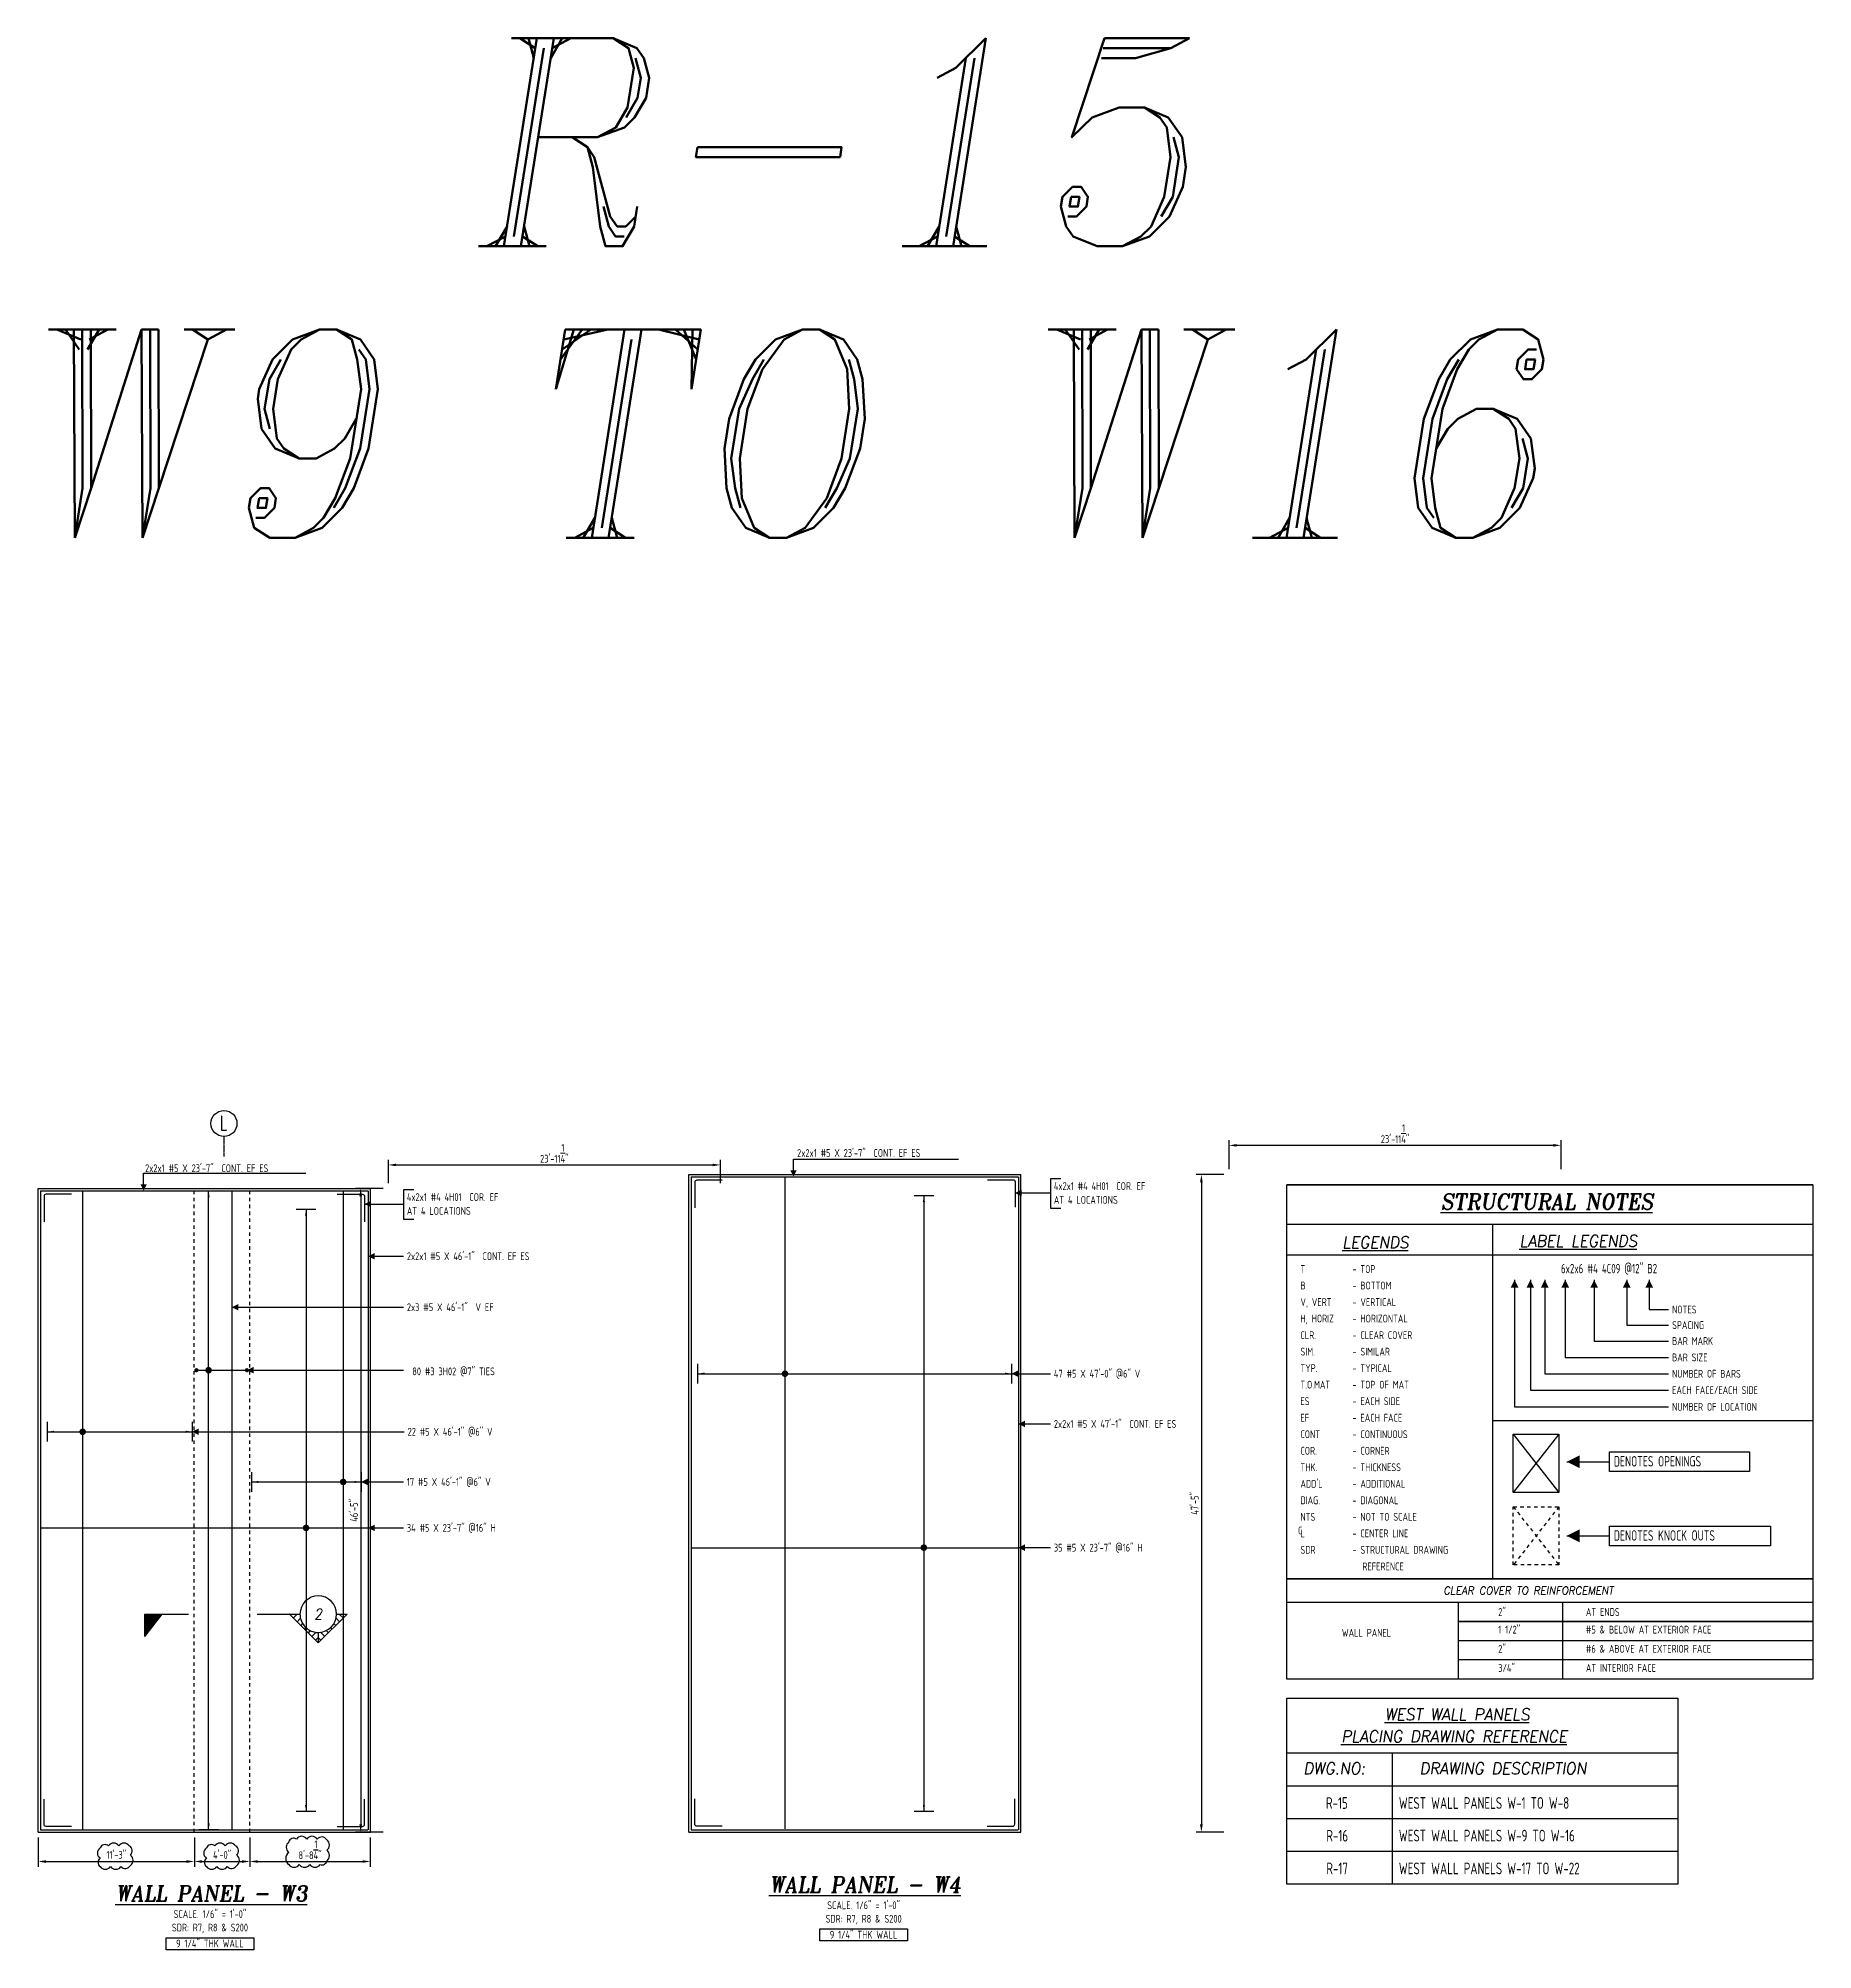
# Model space of a CAD drawing. Header units: inches. Extents: x -3675 to 26577, y -2273 to 5046.
# Drawn here: x 10592 to 12127, y 666 to 2320 of the extents above; entities that cross this region are included whole.
import ezdxf
from ezdxf.enums import TextEntityAlignment as Align

# ---------------------------------------------------------------- set-up
doc = ezdxf.new("R2010")
doc.units = ezdxf.units.IN
doc.header["$MEASUREMENT"] = 0
doc.linetypes.add('HIDDEN', pattern=[6, 3, -3])
doc.linetypes.add('PHANTOM', pattern=[2.5, 1.25, -0.25, 0.25, -0.25, 0.25, -0.25])
doc.layers.get('0').update_dxf_attribs({"linetype": 'CONTINUOUS'})
doc.layers.get('Defpoints').update_dxf_attribs({"linetype": 'CONTINUOUS'})
for name, color, linetype in [('0-25', 7, 'CONTINUOUS'), ('0-25TEXT', 7, 'CONTINUOUS'), ('0-35', 3, 'CONTINUOUS'), ('0-35TEXT', 3, 'CONTINUOUS'), ('0-50', 10, 'CONTINUOUS'), ('3', 3, 'CONTINUOUS'), ('BAR-LBL', 2, 'CONTINUOUS'), ('DETAIL', 83, 'CONTINUOUS'), ('GRID', 8, 'PHANTOM'), ('hidden', 7, 'HIDDEN'), ('RANGELAY', 7, 'CONTINUOUS'), ('REBARS', 4, 'CONTINUOUS')]:
    doc.layers.add(name, color=color, linetype=linetype)
doc.layers.add('COVER', color=6, linetype='CONTINUOUS', lineweight=0, plot=False)
doc.styles.add('AR', font='ARCHQUIK.shx', dxfattribs={"width": 0.8})
doc.styles.add('ROMANT', font='romant')
doc.dimstyles.new('CADS_DIM_48', dxfattribs={"dimscale": 48, "dimtxt": 0.09375, "dimasz": 0.09375, "dimexe": 0.0625, "dimexo": 0.0625, "dimgap": 0.09375, "dimtad": 0, "dimtih": 1, "dimtoh": 1, "dimzin": 1, "dimdsep": 46, "dimlunit": 4, "dimtxsty": 'AR', "dimblk": 'CLOSED', "dimcen": 0.1875, "dimadec": 0, "dimazin": 0, "dimtfac": 1, "dimtofl": 0, "dimtmove": 0, "dimatfit": 1, "dimldrblk": 'DOTBLANK', "dimfxl": 1, "dimtzin": 0, "dimarcsym": 0})

# ---------------------------------------------------------------- blocks, each defined once
blk = doc.blocks.new('leadrblk')
blk.add_lwpolyline([(0, 0, 0, 1, 0), (1, 0, 1, 1, 0)], format="xyseb")
blk = doc.blocks.new('*D66')
at = {"layer": 'COVER', "color": 0, "lineweight": -2, "transparency": 16777216}
for p, q in [((10895.3, 1329.2), (10895.3, 1349.5)), ((10902, 1345), (11175.8, 1345)), ((11182.5, 1329.2), (11182.5, 1349.5))]:
    blk.add_line(p, q, dxfattribs=at)
at = {"layer": 'COVER', "color": 0, "transparency": 16777216}
for points in [[(10902, 1346.1), (10902, 1343.9), (10895.3, 1345)], [(11175.8, 1346.1), (11175.8, 1343.9), (11182.5, 1345)]]:
    blk.add_solid(points, dxfattribs=at)
at = {"layer": 'Defpoints', "color": 0, "transparency": 16777216}
for p in [(11182.5, 1345), (10895.3, 1324.7), (11182.5, 1324.7)]:
    blk.add_point(p, dxfattribs=at)
at = {"layer": 'COVER', "color": 0, "transparency": 16777216, "insert": (11038.9, 1355.1), "char_height": 6.75, "attachment_point": 5, "style": 'AR'}
blk.add_mtext('23\'-11{\\H1.000000x;\\S1/4;}"', dxfattribs=at)
blk = doc.blocks.new('_DotBlank')
at = {"layer": '0-35', "color": 0, "lineweight": -2}
blk.add_line((-0.5, 0), (-1, 0), dxfattribs=at)
blk.add_circle((0, 0), 0.5, dxfattribs=at)
blk = doc.blocks.new('*D67')
at = {"layer": 'COVER', "color": 0, "lineweight": -2, "transparency": 16777216}
for p, q in [((10890.8, 1324.7), (10866.9, 1324.7)), ((10871.4, 1317.9), (10871.4, 774.4)), ((10890.8, 767.7), (10866.9, 767.7))]:
    blk.add_line(p, q, dxfattribs=at)
at = {"layer": 'COVER', "color": 0, "transparency": 16777216}
for points in [[(10870.2, 1317.9), (10872.5, 1317.9), (10871.4, 1324.7)], [(10870.2, 774.4), (10872.5, 774.4), (10871.4, 767.7)]]:
    blk.add_solid(points, dxfattribs=at)
at = {"layer": 'Defpoints', "color": 0, "transparency": 16777216}
for p in [(10895.3, 1324.7), (10871.4, 767.7), (10895.3, 767.7)]:
    blk.add_point(p, dxfattribs=at)
at = {"layer": 'COVER', "color": 0, "transparency": 16777216, "insert": (10865.6, 1046.2), "char_height": 6.75, "attachment_point": 5, "rotation": 90, "style": 'AR'}
blk.add_mtext('46\'-5"', dxfattribs=at)
blk = doc.blocks.new('SECTARO')
at = {"linetype": 'Continuous'}
blk.add_line((33.3, 17), (20.1, 0), dxfattribs=at)
for p, q in [((33.3, 17), (33.3, 0)), ((33.3, 0), (0, 0))]:
    blk.add_line(p, q)
for points in [[(33.3, 0), (33.3, 17), (33.3, 0), (20.1, 0)], [(33.3, 17), (20.1, 0), (33.3, 0), (33.3, 17)]]:
    blk.add_solid(points, dxfattribs=at)
blk = doc.blocks.new('*X3')
at = {"color": 0, "linetype": 'Continuous'}
for p, q in [((-1.108, 0.278), (-1.075, 0.312)), ((-1.081, 0.217), (-1.031, 0.267)), ((-1.013, 0.197), (-0.986, 0.223)), ((-0.96, 0.161), (-0.942, 0.179)), ((-0.92, 0.112), (-0.898, 0.135)), ((-0.895, 0.05), (-0.854, 0.091)), ((-0.856, 0), (-0.81, 0.046)), ((-0.768, 0), (-0.765, 0.002))]:
    blk.add_line(p, q, dxfattribs=at)
blk = doc.blocks.new('*X2')
at = {"color": 0, "linetype": 'Continuous'}
for p, q in [((-1.108, 0.278), (-1.075, 0.312)), ((-0.96, 0.161), (-0.942, 0.179)), ((-0.856, 0), (-0.81, 0.046))]:
    blk.add_line(p, q, dxfattribs=at)
blk = doc.blocks.new('SECTNU')
at = {"linetype": 'Continuous'}
blk.add_line((-24.7, 0), (-32.8, 0), dxfattribs=at)
blk.add_line((0, 0), (-24.7, 0))
at = {"layer": '3'}
for p, q in [((-68.9, 0), (-46.8, 22.1)), ((-60.8, 0), (-68.9, 0))]:
    blk.add_line(p, q, dxfattribs=at)
at = {"layer": '3', "linetype": 'Continuous'}
blk.add_line((-46.8, 14), (-46.8, 22.1), dxfattribs=at)
at = {"layer": '3'}
for points in [[(-46.8, 22.1), (-24.7, 0), (-32.8, 0, 1)], [(-32.8, 0, 0.414214), (-46.8, 14)]]:
    blk.add_lwpolyline(points, format="xyb", dxfattribs=at)
for start, end in [(90, 180), (180, 0)]:
    blk.add_arc((-46.8, 0), 14, start, end, dxfattribs=at)
at = {"linetype": 'Continuous', "xscale": -64, "yscale": 64, "zscale": 64, "rotation": 359.9999999999999}
blk.add_blockref('*X3', (-117.7, 0), dxfattribs=at)
at = {"linetype": 'Continuous', "xscale": 64, "yscale": 64, "zscale": 64}
for name in ['*X3', '*X2']:
    blk.add_blockref(name, (24.1, 0), dxfattribs=at)
at = {"linetype": 'Continuous', "style": 'ROMANT', "oblique": 9, "width": 0.9}
blk.add_attdef('NO', text='', height=8, dxfattribs=at).set_placement((-46.8, 0), align=Align.MIDDLE)
blk = doc.blocks.new('*D46')
at = {"layer": 'COVER', "color": 0, "lineweight": -2, "transparency": 16777216}
for p, q in [((11617.9, 1336.7), (11594, 1336.7)), ((11598.5, 1329.9), (11598.5, 774.4)), ((11617.9, 767.7), (11594, 767.7))]:
    blk.add_line(p, q, dxfattribs=at)
at = {"layer": 'COVER', "color": 0, "transparency": 16777216}
for points in [[(11597.3, 1329.9), (11599.6, 1329.9), (11598.5, 1336.7)], [(11597.3, 774.4), (11599.6, 774.4), (11598.5, 767.7)]]:
    blk.add_solid(points, dxfattribs=at)
at = {"layer": 'Defpoints', "color": 0, "transparency": 16777216}
for p in [(11622.4, 1336.7), (11598.5, 767.7), (11622.4, 767.7)]:
    blk.add_point(p, dxfattribs=at)
at = {"layer": 'COVER', "color": 0, "transparency": 16777216, "insert": (11592.7, 1052.2), "char_height": 6.75, "attachment_point": 5, "rotation": 90, "style": 'AR'}
blk.add_mtext('47\'-5"', dxfattribs=at)
blk = doc.blocks.new('*D47')
at = {"layer": 'COVER', "color": 0, "lineweight": -2, "transparency": 16777216}
for p, q in [((11622.4, 1341.2), (11622.4, 1366.4)), ((11902.9, 1361.9), (11629.1, 1361.9)), ((11909.6, 1341.2), (11909.6, 1366.4))]:
    blk.add_line(p, q, dxfattribs=at)
at = {"layer": 'COVER', "color": 0, "transparency": 16777216}
for points in [[(11629.1, 1363.1), (11629.1, 1360.8), (11622.4, 1361.9)], [(11902.9, 1363.1), (11902.9, 1360.8), (11909.6, 1361.9)]]:
    blk.add_solid(points, dxfattribs=at)
at = {"layer": 'Defpoints', "color": 0, "transparency": 16777216}
for p in [(11622.4, 1361.9), (11622.4, 1336.7), (11909.6, 1336.7)]:
    blk.add_point(p, dxfattribs=at)
at = {"layer": 'COVER', "color": 0, "transparency": 16777216, "insert": (11766, 1372.1), "char_height": 6.75, "attachment_point": 5, "style": 'AR'}
blk.add_mtext('23\'-11{\\H1.000000x;\\S1/4;}"', dxfattribs=at)
blk = doc.blocks.new('rendmark')
at = {"color": 4}
blk.add_line((0, -3), (0, 3), dxfattribs=at)
blk = doc.blocks.new('rarrow')
at = {"color": 7}
blk.add_solid([(2, -0.33), (2, 0.33), (0, 0)], dxfattribs=at)
blk = doc.blocks.new('*U1156', base_point=(10739.7, 769.7))
at = {"layer": 'RANGELAY'}
blk.add_line((10739.7, 769.7), (10739.7, 1322.7), dxfattribs=at)
at = {"layer": 'RANGELAY', "xscale": 2.834645669291339, "yscale": 2.834645669291339}
for name, p, rotation in [('rendmark', (10739.7, 1322.7), 269.9999969411397), ('rarrow', (10739.7, 1322.7), 269.9999969411397), ('rendmark', (10739.7, 769.7), 90.0000000116086), ('rarrow', (10739.7, 769.7), 90.0000000116086)]:
    blk.add_blockref(name, p, dxfattribs=dict(at, rotation=rotation))
blk = doc.blocks.new('VPM6DB630')
at = {"const_width": 1}
blk.add_lwpolyline([(-0.5, 0, 1), (0.5, 0, 1)], format="xyb", close=True, dxfattribs=at)
blk = doc.blocks.new('*U505', base_point=(10759.5, 1322.7))
at = {"layer": 'REBARS', "color": 0}
blk.add_lwpolyline([(10759.8, 1322.7), (10759.8, 769.7)], dxfattribs=at)
blk = doc.blocks.new('*U1155', base_point=(10824.1, 1306.7))
at = {"layer": 'RANGELAY'}
blk.add_line((10824.1, 1306.7), (10824.1, 785.7), dxfattribs=at)
at = {"layer": 'RANGELAY', "xscale": 2.834645669291339, "yscale": 2.834645669291339}
for name, p, rotation in [('rendmark', (10824.1, 1306.7), 269.9999999999999), ('rarrow', (10824.1, 1306.7), 269.9999999999999), ('rendmark', (10824.1, 785.7), 89.999996929531), ('rarrow', (10824.1, 785.7), 89.999996929531)]:
    blk.add_blockref(name, p, dxfattribs=dict(at, rotation=rotation))
blk = doc.blocks.new('VPM6DB70')
at = {"const_width": 1}
blk.add_lwpolyline([(-0.5, 0, 1), (0.5, 0, 1)], format="xyb", close=True, dxfattribs=at)
blk = doc.blocks.new('*U507', base_point=(10594.7, 1030.7))
at = {"layer": 'REBARS', "color": 0}
blk.add_lwpolyline([(10594.7, 1031), (10877.7, 1031)], dxfattribs=at)
blk = doc.blocks.new('*U913', base_point=(10856, 1322.7))
at = {"layer": 'REBARS', "color": 0}
blk.add_lwpolyline([(10856.3, 1322.7), (10856.3, 769.7)], dxfattribs=at)
blk = doc.blocks.new('*U1154', base_point=(10777.3, 1070.7))
at = {"layer": 'RANGELAY'}
blk.add_line((10777.3, 1070.7), (10871.7, 1070.7), dxfattribs=at)
at = {"layer": 'RANGELAY', "xscale": 2.834645669291339, "yscale": 2.834645669291339}
for name, p, rotation in [('rendmark', (10777.3, 1070.7), 2.069233807021458e-12), ('rendmark', (10871.7, 1070.7), 179.9999969295331), ('rarrow', (10777.3, 1070.7), 2.069233807021458e-12), ('rarrow', (10871.7, 1070.7), 179.9999969295331)]:
    blk.add_blockref(name, p, dxfattribs=dict(at, rotation=rotation))
blk = doc.blocks.new('VPM6DB87')
at = {"const_width": 1}
blk.add_lwpolyline([(-0.5, 0, 1), (0.5, 0, 1)], format="xyb", close=True, dxfattribs=at)
blk = doc.blocks.new('*U1153', base_point=(10600.5, 1114.1))
at = {"layer": 'RANGELAY'}
blk.add_line((10600.5, 1114.1), (10725.7, 1114.1), dxfattribs=at)
at = {"layer": 'RANGELAY', "xscale": 2.834645669291339, "yscale": 2.834645669291339}
for name, p, rotation in [('rendmark', (10600.5, 1114.1), 2.080247724257115e-12), ('rarrow', (10600.5, 1114.1), 2.080247724257115e-12), ('rarrow', (10725.7, 1114.1), 179.9999969295331), ('rendmark', (10725.7, 1114.1), 179.9999969295331)]:
    blk.add_blockref(name, p, dxfattribs=dict(at, rotation=rotation))
blk = doc.blocks.new('VPM6DB95')
at = {"const_width": 1}
blk.add_lwpolyline([(-0.5, 0, 1), (0.5, 0, 1)], format="xyb", close=True, dxfattribs=at)
blk = doc.blocks.new('*U917', base_point=(10630.6, 1322.7))
at = {"layer": 'REBARS', "color": 0}
blk.add_lwpolyline([(10630.9, 1322.7), (10630.9, 769.7)], dxfattribs=at)
blk = doc.blocks.new('*U512', base_point=(10597.2, 772.4))
at = {"layer": 'REBARS', "color": 0}
blk.add_lwpolyline([(10621.2, 772.7), (10599.2, 772.7, -0.414213), (10597.5, 774.4), (10597.5, 796.4)], format="xyb", dxfattribs=at)
blk = doc.blocks.new('*U513', base_point=(10875, 772.4))
at = {"layer": 'REBARS', "color": 0}
blk.add_lwpolyline([(10851, 772.7), (10873, 772.7, 0.414213), (10874.7, 774.4), (10874.7, 796.4)], format="xyb", dxfattribs=at)
blk = doc.blocks.new('*U514', base_point=(10597.2, 1319.9))
at = {"layer": 'REBARS', "color": 0}
blk.add_lwpolyline([(10621.2, 1319.7), (10599.2, 1319.7, 0.414214), (10597.5, 1317.9), (10597.5, 1295.9)], format="xyb", dxfattribs=at)
blk = doc.blocks.new('*U515', base_point=(10875, 1319.9))
at = {"layer": 'REBARS', "color": 0}
blk.add_lwpolyline([(10851, 1319.7), (10873, 1319.7, -0.414214), (10874.7, 1317.9), (10874.7, 1295.9)], format="xyb", dxfattribs=at)
blk = doc.blocks.new('*U516', base_point=(10594.8, 1322.7))
at = {"layer": 'REBARS', "color": 0}
blk.add_lwpolyline([(10594.5, 1322.7), (10594.5, 769.7)], dxfattribs=at)
blk = doc.blocks.new('*U517', base_point=(10594.5, 770))
at = {"layer": 'REBARS', "color": 0}
blk.add_lwpolyline([(10594.5, 769.7), (10877.5, 769.7)], dxfattribs=at)
blk = doc.blocks.new('*U518', base_point=(10877.4, 1322.7))
at = {"layer": 'REBARS', "color": 0}
blk.add_lwpolyline([(10877.7, 1322.7), (10877.7, 769.7)], dxfattribs=at)
blk = doc.blocks.new('*U519', base_point=(10594.5, 1322.4))
at = {"layer": 'REBARS', "color": 0}
blk.add_lwpolyline([(10594.5, 1322.7), (10877.5, 1322.7)], dxfattribs=at)
blk = doc.blocks.new('*U1138', base_point=(10729.1, 1167.4))
at = {"layer": 'REBARS', "color": 0, "const_width": 1.8}
for points in [[(10729.2, 1168.3, 1), (10729.2, 1166.5, 1), (10729.2, 1168.3)], [(10772.9, 1166.5, 1), (10772.9, 1168.3, 1), (10772.9, 1166.5)]]:
    blk.add_lwpolyline(points, format="xyb", dxfattribs=at)
at = {"layer": 'REBARS', "color": 0}
blk.add_lwpolyline([(10729.2, 1167.4), (10772.9, 1167.4)], dxfattribs=at)
blk = doc.blocks.new('*U540', base_point=(11160.1, 1331.9))
at = {"layer": 'REBARS', "color": 0}
blk.add_lwpolyline([(11184.1, 1331.7), (11162.1, 1331.7, 0.414214), (11160.3, 1329.9), (11160.3, 1307.9)], format="xyb", dxfattribs=at)
blk = doc.blocks.new('*U541', base_point=(11437.6, 1332.4))
at = {"layer": 'REBARS', "color": 0}
blk.add_lwpolyline([(11413.6, 1332.2), (11435.6, 1332.2, -0.414214), (11437.3, 1330.4), (11437.3, 1308.4)], format="xyb", dxfattribs=at)
blk = doc.blocks.new('*U542', base_point=(11160.1, 772.7))
at = {"layer": 'REBARS', "color": 0}
blk.add_lwpolyline([(11184.1, 772.9), (11162.1, 772.9, -0.414213), (11160.3, 774.7), (11160.3, 796.7)], format="xyb", dxfattribs=at)
blk = doc.blocks.new('*U543', base_point=(11437.3, 772.7))
at = {"layer": 'REBARS', "color": 0}
blk.add_lwpolyline([(11413.3, 772.9), (11435.3, 772.9, 0.414213), (11437.1, 774.7), (11437.1, 796.7)], format="xyb", dxfattribs=at)
blk = doc.blocks.new('*U1131', base_point=(11358.5, 1318.7))
at = {"layer": 'RANGELAY'}
blk.add_line((11358.5, 1318.7), (11358.5, 785.7), dxfattribs=at)
at = {"layer": 'RANGELAY', "xscale": 2.834645669291339, "yscale": 2.834645669291339}
for name, p, rotation in [('rendmark', (11358.5, 1318.7), 269.9999999999999), ('rarrow', (11358.5, 1318.7), 269.9999999999999), ('rendmark', (11358.5, 785.7), 89.999996929531), ('rarrow', (11358.5, 785.7), 89.999996929531)]:
    blk.add_blockref(name, p, dxfattribs=dict(at, rotation=rotation))
blk = doc.blocks.new('VPM73251')
at = {"const_width": 1}
blk.add_lwpolyline([(-0.5, 0, 1), (0.5, 0, 1)], format="xyb", close=True, dxfattribs=at)
blk = doc.blocks.new('*U545', base_point=(11157.1, 1013.6))
at = {"layer": 'REBARS', "color": 0}
blk.add_lwpolyline([(11157.1, 1013.9), (11440.1, 1013.9)], dxfattribs=at)
blk = doc.blocks.new('*U1130', base_point=(11163.1, 1164.4))
at = {"layer": 'RANGELAY'}
blk.add_line((11163.1, 1164.4), (11434.3, 1164.4), dxfattribs=at)
at = {"layer": 'RANGELAY', "xscale": 2.834645669291339, "yscale": 2.834645669291339}
for name, p, rotation in [('rendmark', (11163.1, 1164.4), 1.123874301598573e-06), ('rarrow', (11163.1, 1164.4), 1.123874301598573e-06), ('rarrow', (11434.3, 1164.4), 179.9999980534053), ('rendmark', (11434.3, 1164.4), 179.9999980534053)]:
    blk.add_blockref(name, p, dxfattribs=dict(at, rotation=rotation))
blk = doc.blocks.new('VPM73255')
at = {"const_width": 1}
blk.add_lwpolyline([(-0.5, 0, 1), (0.5, 0, 1)], format="xyb", close=True, dxfattribs=at)
blk = doc.blocks.new('*U547', base_point=(11238, 1334.6))
at = {"layer": 'REBARS', "color": 0}
blk.add_lwpolyline([(11238.3, 1334.6), (11238.3, 770.6)], dxfattribs=at)
blk = doc.blocks.new('*U548', base_point=(11157.4, 1334.7))
at = {"layer": 'REBARS', "color": 0}
blk.add_lwpolyline([(11157.1, 1334.7), (11157.1, 769.7)], dxfattribs=at)
blk = doc.blocks.new('*U549', base_point=(11440, 1334.7))
at = {"layer": 'REBARS', "color": 0}
blk.add_lwpolyline([(11440.3, 1334.7), (11440.3, 769.7)], dxfattribs=at)
blk = doc.blocks.new('*U550', base_point=(11157.1, 770))
at = {"layer": 'REBARS', "color": 0}
blk.add_lwpolyline([(11157.1, 769.7), (11440.1, 769.7)], dxfattribs=at)
blk = doc.blocks.new('*U551', base_point=(11157.1, 1334.4))
at = {"layer": 'REBARS', "color": 0}
blk.add_lwpolyline([(11157.1, 1334.7), (11440.1, 1334.7)], dxfattribs=at)
blk = doc.blocks.new('A$C2A293661')
at = {"layer": '0-35TEXT', "style": 'AR', "width": 0.8}
for s, p in [('C', (-0.72, 0.84)), ('L', (0, 0))]:
    blk.add_text(s, height=2.25, dxfattribs=at).set_placement(p)
blk = doc.blocks.new('*D907')
at = {"layer": 'Defpoints', "color": 0, "transparency": 16777216}
for p in [(10592.5, 767.7), (10727.5, 767.7), (10727.5, 742.4)]:
    blk.add_point(p, dxfattribs=at)
at = {"layer": 'DETAIL', "color": 0, "lineweight": -2, "transparency": 16777216}
for p, q in [((10592.5, 763.2), (10592.5, 737.9)), ((10727.5, 763.2), (10727.5, 737.9)), ((10599.2, 742.4), (10720.7, 742.4))]:
    blk.add_line(p, q, dxfattribs=at)
at = {"layer": 'DETAIL', "color": 0, "transparency": 16777216}
for points in [[(10599.2, 743.5), (10599.2, 741.2), (10592.5, 742.4)], [(10720.7, 743.5), (10720.7, 741.2), (10727.5, 742.4)]]:
    blk.add_solid(points, dxfattribs=at)
at = {"layer": 'DETAIL', "color": 0, "transparency": 16777216, "insert": (10660, 748.1), "char_height": 6.75, "attachment_point": 5, "style": 'AR'}
blk.add_mtext('11\'-3"', dxfattribs=at)
blk = doc.blocks.new('*D908')
at = {"layer": 'Defpoints', "color": 0, "transparency": 16777216}
for p in [(10727.5, 767.7), (10775.5, 767.7), (10775.5, 742.4)]:
    blk.add_point(p, dxfattribs=at)
at = {"layer": 'DETAIL', "color": 0, "lineweight": -2, "transparency": 16777216}
for p, q in [((10727.5, 763.2), (10727.5, 737.9)), ((10775.5, 763.2), (10775.5, 737.9)), ((10734.2, 742.4), (10768.7, 742.4))]:
    blk.add_line(p, q, dxfattribs=at)
at = {"layer": 'DETAIL', "color": 0, "transparency": 16777216}
for points in [[(10734.2, 743.5), (10734.2, 741.2), (10727.5, 742.4)], [(10768.7, 743.5), (10768.7, 741.2), (10775.5, 742.4)]]:
    blk.add_solid(points, dxfattribs=at)
at = {"layer": 'DETAIL', "color": 0, "transparency": 16777216, "insert": (10751.5, 748.1), "char_height": 6.75, "attachment_point": 5, "style": 'AR'}
blk.add_mtext('4\'-0"', dxfattribs=at)
blk = doc.blocks.new('*D909')
at = {"layer": 'Defpoints', "color": 0, "transparency": 16777216}
for p in [(10775.5, 767.7), (10879.7, 767.7), (10879.7, 742.4)]:
    blk.add_point(p, dxfattribs=at)
at = {"layer": 'DETAIL', "color": 0, "lineweight": -2, "transparency": 16777216}
for p, q in [((10775.5, 763.2), (10775.5, 737.9)), ((10879.7, 763.2), (10879.7, 737.9)), ((10782.2, 742.4), (10873, 742.4))]:
    blk.add_line(p, q, dxfattribs=at)
at = {"layer": 'DETAIL', "color": 0, "transparency": 16777216}
for points in [[(10782.2, 743.5), (10782.2, 741.2), (10775.5, 742.4)], [(10873, 743.5), (10873, 741.2), (10879.7, 742.4)]]:
    blk.add_solid(points, dxfattribs=at)
at = {"layer": 'DETAIL', "color": 0, "transparency": 16777216, "insert": (10827.6, 752.5), "char_height": 6.75, "attachment_point": 5, "style": 'AR'}
blk.add_mtext('8\'-8{\\H1.000000x;\\S1/4;}"', dxfattribs=at)

msp = doc.modelspace()

# ---------------------------------------------------------------- linework, layer by layer
at = {"layer": '0-25'}
for points in [[(11907.66017, 1112.14654), (11868.24355, 1061.7575)], [(11868.24355, 1112.14654), (11907.66017, 1061.7575)]]:
    msp.add_lwpolyline(points, dxfattribs=at)
at = {"layer": '0-25TEXT'}
msp.add_line((10773.05023, 1167.4914), (10908.28609, 1167.49141), dxfattribs=at)
for points in [[(11245.7209, 1336.83686), (11245.7209, 1349.95094), (11388.43498, 1349.95094)], [(10683.64287, 1324.66492), (10683.64287, 1337.779), (10823.87189, 1337.779)], [(10917.28514, 1323.57491), (10908.28609, 1323.57491), (10908.28609, 1298.07758), (10917.28514, 1298.07758)], [(11476.86983, 1333.10865), (11467.87078, 1333.10865), (11467.87078, 1307.61133), (11476.86983, 1307.61133)], [(10874.73715, 1311.20121), (10908.28609, 1311.20121)], [(11437.32183, 1320.73495), (11467.87078, 1320.73495)], [(10877.73713, 1266.00304), (10908.28609, 1266.00304)], [(11869.32468, 1245.51104), (11869.32468, 1135.68423), (12002.59678, 1135.68423)], [(11882.97649, 1245.51104), (11882.97649, 1150.19817), (12002.59678, 1150.19817)], [(11895.46673, 1245.51104), (11895.46673, 1164.35428), (12002.59678, 1164.35428)], [(11913.18514, 1245.51104), (11913.18514, 1178.5104), (12002.59678, 1178.5104)], [(11938.16561, 1245.51104), (11938.16561, 1192.66651), (12002.59678, 1192.66651)], [(11966.34096, 1245.51104), (11966.34096, 1206.46494), (12002.59678, 1206.46494)], [(11985.80218, 1245.51104), (11985.80218, 1219.90553), (12002.59678, 1219.90553)], [(10759.90749, 1221.8932), (10908.32581, 1221.8932)], [(11434.28521, 1164.41033), (11467.87078, 1164.41033)], [(10725.73713, 1114.16473), (10908.9493, 1114.16473)], [(11440.28521, 1120.91064), (11467.87078, 1120.91064)], [(11914.43683, 1088.22956), (11951.33858, 1088.22956)], [(10871.73713, 1070.72903), (10908.28609, 1070.72903)], [(10877.73713, 1030.98078), (10908.28609, 1030.98078)], [(11440.28521, 1013.88957), (11467.87078, 1013.88957)], [(11914.43683, 1024.09877), (11951.33858, 1024.09877)], [(11914.43683, 1024.09877), (11951.33858, 1024.09877)]]:
    msp.add_lwpolyline(points, dxfattribs=at)
at = {"layer": '0-35'}
for p, q in [((10592.48713, 767.66492), (10592.48713, 1324.66492)), ((10592.48713, 1324.66492), (10879.73713, 1324.66492)), ((10879.73713, 767.66492), (10879.73713, 1324.66492)), ((11155.07181, 767.66492), (11155.07181, 1336.66492)), ((11155.07181, 1336.66492), (11442.32181, 1336.66492)), ((11442.32181, 767.66492), (11442.32181, 1336.66492)), ((10592.48713, 767.66492), (10879.73713, 767.66492)), ((11155.07181, 767.66492), (11442.32181, 767.66492))]:
    msp.add_line(p, q, dxfattribs=at)
msp.add_lwpolyline([(11868.24355, 1112.14654), (11907.66017, 1112.14654), (11907.66017, 1061.7575), (11868.24355, 1061.7575)], close=True, dxfattribs=at)
at = {"layer": '0-35', "color": 1}
for points in [[(11672.24183, 900.23324), (11672.24183, 986.88254), (12127.23783, 986.88254), (12127.23783, 900.23324)], [(11820.43305, 949.96433), (12127.23783, 949.96433)], [(12127.23783, 949.96433), (11820.43305, 949.96433)], [(12127.23783, 933.3873), (11820.43305, 933.3873)], [(12127.23783, 916.81027), (11820.43305, 916.81027)], [(12127.23783, 900.23324), (11672.24183, 900.23324)]]:
    msp.add_lwpolyline(points, dxfattribs=at)
at = {"layer": '0-50'}
for p, q in [((12127.23783, 1327.66758), (11672.24183, 1327.66758)), ((12127.23783, 1293.35744), (11672.24183, 1293.35744)), ((11850.20113, 1293.35744), (11850.20113, 986.88254)), ((12127.23783, 1266.98303), (11672.24183, 1266.98303)), ((12127.23783, 1123.54601), (11850.20113, 1123.54601)), ((12127.23783, 986.88254), (11672.24183, 986.88254)), ((12127.23783, 986.88254), (11672.24183, 986.88254)), ((12127.23783, 966.54136), (11672.24183, 966.54136)), ((11820.43305, 966.54136), (11820.43305, 900.23324)), ((11910.83069, 966.54136), (11910.83069, 900.23324)), ((12010.6516, 836.06805), (11672.24183, 836.06805)), ((11763.70091, 722.63333), (11763.70091, 836.06805)), ((12010.6516, 807.55823), (11672.24183, 807.55823)), ((12010.6516, 779.24993), (11672.24183, 779.24993)), ((12010.6516, 750.94163), (11672.24183, 750.94163))]:
    msp.add_line(p, q, dxfattribs=at)
for points in [[(11672.24183, 986.88254), (11672.24183, 1327.66758), (12127.23783, 1327.66758), (12127.23783, 986.88254)], [(11951.33858, 1096.74003), (12072.52264, 1096.74003), (12072.52264, 1079.71909), (11951.33858, 1079.71909)], [(11951.33858, 1032.60924), (12090.81203, 1032.60924), (12090.81203, 1015.5883), (11951.33858, 1015.5883)], [(11672.24183, 722.63333), (11672.24183, 883.65621), (12010.6516, 883.65621), (12010.6516, 722.63333)], [(11268.40489, 684.00954), (11344.29173, 684.00954), (11344.29173, 673.65318), (11268.40489, 673.65318)], [(10703.07326, 676.37356), (10778.9601, 676.37356), (10778.9601, 666.0172), (10703.07326, 666.0172)]]:
    msp.add_lwpolyline(points, close=True, dxfattribs=at)
msp.add_circle((10753.11213, 1380.82764), 11.25, dxfattribs=at)
at = {"layer": 'DETAIL'}
for points in [[(10809.29927, 739.75014, 0.52056705), (10818.29927, 739.75014, 0.52056705), (10827.29927, 739.75014, 0.52056705), (10836.29927, 739.75014, 0.52056705), (10841.98085, 743.06856, 0.52056705), (10841.98085, 752.06856, 0.52056705), (10841.98085, 761.06856, 0.52056705), (10833.73859, 761.8263, 0.52056705), (10824.73859, 761.8263, 0.52056705), (10815.73859, 761.8263, 0.52056705), (10809.29927, 759.26562, 0.52056705), (10809.29927, 750.26562, 0.52056705)], [(10646.04289, 738.0108, 0.52056705), (10655.04289, 738.0108, 0.52056705), (10664.04289, 738.0108, 0.52056705), (10672.16135, 738.89234, 0.52056705), (10672.16135, 747.89234, 0.52056705), (10671.20834, 755.93934, 0.52056705), (10662.20834, 755.93934, 0.52056705), (10653.20834, 755.93934, 0.52056705), (10646.04289, 754.10479, 0.52056705), (10646.04289, 745.10479, 0.52056705)], [(10738.00084, 738.0108, 0.52056705), (10747.00084, 738.0108, 0.52056705), (10756.00084, 738.0108, 0.52056705), (10764.1193, 738.89234, 0.52056705), (10764.1193, 747.89234, 0.52056705), (10763.16629, 755.93934, 0.52056705), (10754.16629, 755.93934, 0.52056705), (10745.16629, 755.93934, 0.52056705), (10738.00084, 754.10479, 0.52056705), (10738.00084, 745.10479, 0.52056705)]]:
    msp.add_lwpolyline(points, format="xyb", close=True, dxfattribs=at)
at = {"layer": 'GRID', "lineweight": -3}
msp.add_lwpolyline([(10753.11213, 1369.57764), (10753.11213, 1352.33671)], dxfattribs=at)
at = {"layer": 'hidden'}
for p, q in [((10727.48713, 767.67993), (10727.48713, 1324.67993)), ((10775.48713, 767.66492), (10775.48713, 1324.66492))]:
    msp.add_line(p, q, dxfattribs=at)
msp.add_lwpolyline([(11868.24355, 1049.29329), (11907.66017, 1049.29329), (11907.66017, 998.90425), (11868.24355, 998.90425)], close=True, dxfattribs=at)
for points in [[(11907.66017, 1049.29329), (11868.24355, 998.90425)], [(11868.24355, 1049.29329), (11907.66017, 998.90425)]]:
    msp.add_lwpolyline(points, dxfattribs=at)

# ---------------------------------------------------------------- block references
ref = msp.add_blockref('SECTNU', (10781.81726, 956.36934), dxfattribs=dict(xscale=1.129181470141702, yscale=1.129181470141702, zscale=1.129181470141702, rotation=180))
ref.add_attrib('NO', '2', dxfattribs={"linetype": 'Continuous', "height": 9.03345, "style": 'ROMANT', "oblique": 9, "width": 0.9}).set_placement((10834.67729, 956.36933), align=Align.MIDDLE)
at = {"xscale": 1.129181470141702, "yscale": 1.129181470141702, "zscale": 1.129181470141702, "rotation": 180}
msp.add_blockref('SECTARO', (10722.4044, 956.36935), dxfattribs=at)
at = {"layer": '0-25TEXT'}
for name, p, xscale, yscale, rotation in [('leadrblk', (11245.7209, 1334.83686), 5.623937007874017, 2.250708661417324, 90.00000153523449), ('leadrblk', (10683.64287, 1322.66492), 5.623937007874017, 2.250708661417324, 90.00000153523449), ('VPM6DB630', (10739.82603, 1167.39526), 2.834645669291338, 2.834645669291338, 90.00000001160855), ('VPM73255', (11238.29814, 1164.40422), 2.834645669291338, 2.834645669291338, 1.123874306791345e-06), ('VPM6DB70', (10824.10697, 1030.98077), 2.834645669291338, 2.834645669291338, 269.9999999999999), ('VPM73251', (11358.46032, 1013.88957), 2.834645669291338, 2.834645669291338, 269.9999999999999)]:
    msp.add_blockref(name, p, dxfattribs=dict(at, xscale=xscale, yscale=yscale, rotation=rotation))
for name, p, xscale, yscale in [('leadrblk', (11437.32183, 1320.73495), 5.623937007874017, 2.250708661417324), ('leadrblk', (10874.73715, 1311.20121), 5.623937007874017, 2.250708661417324), ('leadrblk', (10877.73713, 1266.00304), 5.623937007874017, 2.250708661417324), ('leadrblk', (10759.90749, 1221.8932), 5.623937007874017, 2.250708661417324), ('leadrblk', (10773.05023, 1167.49141), 5.623937007874017, 2.250708661417324), ('leadrblk', (11434.28521, 1164.41033), 5.623937007874017, 2.250708661417324), ('VPM6DB95', (10630.90174, 1114.14724), 2.834645669291338, 2.834645669291338), ('leadrblk', (10725.73713, 1114.16473), 5.623937007874017, 2.250708661417324), ('leadrblk', (11440.28521, 1120.91064), 5.623937007874017, 2.250708661417324), ('VPM6DB87', (10856.26824, 1070.72903), 2.834645669291338, 2.834645669291338), ('leadrblk', (10871.73713, 1070.72903), 5.623937007874017, 2.250708661417324), ('leadrblk', (10877.73713, 1030.98078), 5.623937007874017, 2.250708661417324), ('leadrblk', (11440.28521, 1013.88957), 5.623937007874017, 2.250708661417324)]:
    msp.add_blockref(name, p, dxfattribs=dict(at, xscale=xscale, yscale=yscale))
at = {"layer": '0-25TEXT', "xscale": 6.748724409451846, "yscale": 2.70085039370133, "zscale": 3.600000000000001, "rotation": 270.0000046056895}
for p in [(11869.32468, 1245.51104), (11882.97649, 1245.51104), (11895.46673, 1245.51104), (11913.18514, 1245.51104), (11938.16561, 1245.51104), (11966.34096, 1245.51104), (11985.80218, 1245.51104)]:
    msp.add_blockref('leadrblk', p, dxfattribs=at)
at = {"layer": '0-25TEXT', "xscale": 11.24787401574803, "yscale": 4.501417322834645, "zscale": 1.5}
for p in [(11914.43683, 1088.22956), (11914.43683, 1024.09877)]:
    msp.add_blockref('leadrblk', p, dxfattribs=at)
at = {"layer": '0-35', "xscale": 3, "yscale": 3, "zscale": 3}
msp.add_blockref('A$C2A293661', (11684.15228, 1022.88658), dxfattribs=at)
at = {"layer": 'RANGELAY'}
for name, p in [('*U1156', (10739.82603, 769.66487)), ('*U1155', (10824.10697, 1306.66492)), ('*U1131', (11358.46032, 1318.66492)), ('*U1130', (11163.07182, 1164.40422)), ('*U1153', (10600.48713, 1114.14724)), ('*U1154', (10777.29963, 1070.72903))]:
    msp.add_blockref(name, p, dxfattribs=at)
at = {"layer": 'REBARS', "color": 4}
for name, p in [('*U548', (11157.38431, 1334.67243)), ('*U551', (11157.07181, 1334.35242)), ('*U540', (11160.0718, 1331.91492)), ('*U547', (11237.98563, 1334.64572)), ('*U541', (11437.57182, 1332.4434)), ('*U549', (11440.00931, 1334.67243)), ('*U516', (10594.79963, 1322.66492)), ('*U519', (10594.48713, 1322.35242)), ('*U514', (10597.23712, 1319.91492)), ('*U917', (10630.58918, 1322.66492)), ('*U505', (10759.59499, 1322.66486)), ('*U515', (10874.98714, 1319.91492)), ('*U913', (10855.95567, 1322.66492)), ('*U518', (10877.42463, 1322.66492)), ('*U1138', (10729.18413, 1167.39526)), ('*U507', (10594.73714, 1030.66828)), ('*U545', (11157.07182, 1013.57707)), ('*U512', (10597.23712, 772.41492)), ('*U513', (10874.98714, 772.41492)), ('*U542', (11160.0718, 772.66492)), ('*U543', (11437.32182, 772.66492)), ('*U517', (10594.48713, 769.97742)), ('*U550', (11157.07181, 769.97742))]:
    msp.add_blockref(name, p, dxfattribs=at)

# ---------------------------------------------------------------- texts
at = {"linetype": 'Continuous', "style": 'ROMANT', "oblique": 9, "width": 0.95}
for s, height, p in [('%%USTRUCTURAL NOTES', 13.5, (11897.39274, 1306.54962)), ('%%ULEGENDS', 10.125, (11749.09513, 1272.99344)), ('%%ULABEL LEGENDS', 10.125, (11924.53436, 1274.20699))]:
    msp.add_text(s, height=height, dxfattribs=at).set_placement(p, align=Align.CENTER)
for s, height, p in [('CLEAR COVER TO REINFORCEMENT', 6.75, (11807.7754, 973.42896)), ('%%UWEST WALL PANELS', 10.125, (11757.06559, 864.52899)), ('%%UPLACING DRAWING REFERENCE', 10.125, (11719.49921, 845.52017)), ('DWG.NO:', 10.125, (11686.62356, 817.82351)), ('DRAWING DESCRIPTION', 10.125, (11787.0628, 817.82351))]:
    msp.add_text(s, height=height, dxfattribs=at).set_placement(p)
at = {"color": 7, "linetype": 'Continuous', "style": 'ROMANT', "oblique": 9, "width": 0.95}
for s, p in [('%%UWALL PANEL - W4', (11307.72019, 715.58144)), ('%%UWALL PANEL - W3', (10742.38856, 707.94547))]:
    msp.add_text(s, height=13.5, dxfattribs=at).set_placement(p, align=Align.CENTER)
at = {"layer": '0-35', "style": 'AR', "width": 0.8}
for s, p in [('R-15', (11706.2145, 787.93587)), ('WEST WALL PANELS W-1 TO W-8', (11769.24383, 787.93587)), ('R-16', (11706.5234, 759.62756)), ('WEST WALL PANELS W-9 TO W-16', (11769.24383, 759.72832)), ('R-17', (11706.5234, 731.31926)), ('WEST WALL PANELS W-17 TO W-22', (11769.24383, 731.31926))]:
    msp.add_text(s, height=10.125, dxfattribs=at).set_placement(p)
at = {"layer": '0-35TEXT', "style": 'AR', "width": 0.8}
for s, height, p in [('AT 4 LOCATIONS', 6.7498312, (10911.28577, 1301.82719)), ('AT 4 LOCATIONS', 6.7498312, (11470.87046, 1311.36093)), ('T', 6.75, (11684.15228, 1251.57203)), ('- TOP', 6.75, (11729.08689, 1251.57203)), ('B', 6.75, (11684.15228, 1237.27919)), ('- BOTTOM', 6.75, (11729.08689, 1237.27919)), ('V, VERT', 6.75, (11684.15228, 1222.98635)), ('- VERTICAL', 6.75, (11729.08689, 1222.98635)), ('H, HORIZ', 6.75, (11684.15228, 1208.69351)), ('- HORIZONTAL', 6.75, (11729.08689, 1208.69351)), ('SPACING', 6.75, (12005.59678, 1203.08994)), ('NOTES', 6.75, (12005.59678, 1216.53053)), ('CLR.', 6.75, (11684.15228, 1194.40067)), ('- CLEAR COVER', 6.75, (11729.08689, 1194.40067)), ('BAR MARK', 6.75, (12005.59678, 1189.29151)), ('SIM.', 6.75, (11684.15228, 1180.10783)), ('- SIMILAR', 6.75, (11729.08689, 1180.10783)), ('BAR SIZE', 6.75, (12005.59678, 1175.1354)), ('TYP.', 6.75, (11684.15228, 1165.81499)), ('T.O.MAT', 6.75, (11684.15228, 1151.52215)), ('- TYPICAL', 6.75, (11729.08689, 1165.81499)), ('- TOP OF MAT', 6.75, (11729.08689, 1151.52215)), ('NUMBER OF BARS', 6.75, (12005.59678, 1160.97928)), ('ES', 6.75, (11684.15228, 1137.22931)), ('- EACH SIDE', 6.75, (11729.08689, 1137.22931)), ('EACH FACE/EACH SIDE', 6.75, (12005.59678, 1146.82317)), ('EF', 6.75, (11684.15228, 1122.93647)), ('- EACH FACE', 6.75, (11729.08689, 1122.93647)), ('NUMBER OF LOCATION', 6.75, (12005.59678, 1132.30923)), ('CONT', 6.75, (11684.15228, 1108.64363)), ('- CONTINUOUS', 6.75, (11729.08689, 1108.64363)), ('COR.', 6.75, (11684.15228, 1094.35079)), ('- CORNER', 6.75, (11729.08689, 1094.35079)), ('DENOTES OPENINGS', 9, (11955.19574, 1084.09307)), ('THK.', 6.75, (11684.15228, 1080.05795)), ('- THICKNESS', 6.75, (11729.08689, 1080.05795)), ("ADD'L", 6.75, (11684.15228, 1065.76511)), ('- ADDITIONAL', 6.75, (11729.08689, 1065.76511)), ('DIAG.', 6.75, (11684.15228, 1051.47227)), ('NTS', 6.75, (11684.15228, 1037.17942)), ('- DIAGONAL', 6.75, (11729.08689, 1051.47227)), ('- NOT TO SCALE', 6.75, (11729.08689, 1037.17942)), ('- CENTER LINE', 6.75, (11729.08689, 1022.88658)), ('DENOTES KNOCK OUTS', 9, (11955.19574, 1019.96228)), ('SDR', 6.75, (11684.15228, 1008.59374)), ('- STRUCTURAL DRAWING', 6.75, (11729.08689, 1008.59374)), ('REFERENCE', 6.75, (11737.75498, 994.3009)), ('2"', 6.75, (11855.22079, 954.85781)), ('AT ENDS', 6.75, (11931.0402, 954.85781)), ('WALL PANEL', 6.75, (11719.98358, 936.88428)), ('1 1/2"', 6.75, (11855.22079, 939.59592)), ('#5 & BELOW AT EXTERIOR FACE  ', 6.75, (11931.0402, 939.59592)), ('2"', 6.75, (11855.22079, 923.01889)), ('#6 & ABOVE AT EXTERIOR FACE   ', 6.75, (11931.0402, 923.01889)), ('3/4"', 6.75, (11855.22079, 906.44186)), ('AT INTERIOR FACE   ', 6.75, (11931.0402, 906.44186))]:
    msp.add_text(s, height=height, dxfattribs=at).set_placement(p)
msp.add_text('6x2x6 #4 4C09 @12" B2', height=8.1, dxfattribs=at).set_placement((11992.61507, 1251.27546), align=Align.RIGHT)
for s, p in [('SCALE. 1/6" = 1\'-0"', (10741.01668, 693.49857)), ('SDR: R7, R8 & S200', (11306.34831, 689.46636)), ('SCALE. 1/6" = 1\'-0"', (11306.34831, 701.13455)), ('SDR: R7, R8 & S200', (10741.01668, 681.83038)), ('9 1/4" THK WALL', (11306.27139, 675.67834)), ('9 1/4" THK WALL', (10740.93976, 668.04236))]:
    msp.add_text(s, height=6.7498312, dxfattribs=at).set_placement(p, align=Align.CENTER)
at = {"layer": '0-50', "style": 'AR', "width": 0.8}
msp.add_text('L', height=13.5, dxfattribs=at).set_placement((10749.6611, 1374.34119))
at = {"layer": 'BAR-LBL', "style": 'ROMANT', "oblique": 9, "width": 0.95}
for s, p in [('R-15', (11277.38945, 2139.74944)), ('W9 TO W16', (11232.3661, 1887.64509))]:
    msp.add_text(s, height=180, dxfattribs=at).set_placement(p, align=Align.CENTER)
at = {"layer": 'BAR-LBL', "style": 'AR', "width": 0.8}
for s, p in [('2x2x1 #5 X 23\'-7"  CONT. EF ES', (11248.84663, 1351.95334)), ('2x2x1 #5 X 23\'-7"  CONT. EF ES', (10684.89114, 1338.76577)), ('4x2x1 #4 4H01  COR. EF', (11470.87046, 1323.35967)), ('4x2x1 #4 4H01  COR. EF', (10911.28577, 1313.82593)), ('2x2x1 #5 X 46\'-1"  CONT. EF ES', (10911.28577, 1262.62839)), ('2x3 #5 X 46\'-1"  V EF', (10911.32549, 1218.51855)), ('80 #3 3H02 @7" TIES', (10915.97787, 1163.05592)), ('47 #5 X 47\'-0" @6" V', (11470.87046, 1161.03568)), ('2x2x1 #5 X 47\'-1"  CONT. EF ES', (11470.87046, 1117.53599)), ('22 #5 X 46\'-1" @6" V', (10911.94899, 1110.79009)), ('17 #5 X 46\'-1" @6" V', (10911.28577, 1067.35438)), ('34 #5 X 23\'-7" @16" H', (10911.28577, 1027.60613)), ('35 #5 X 23\'-7" @16" H', (11470.87046, 1010.51493))]:
    msp.add_text(s, height=6.7492913, dxfattribs=at).set_placement(p)

# ---------------------------------------------------------------- dimensions: what is measured, and where the dimension line sits
at = {"layer": 'COVER'}
for base, p1, p2, picture, middle in [((11622.37478, 1361.92878), (11909.62478, 1336.66492), (11622.37478, 1336.66492), '*D47', (11765.99978, 1372.05378)), ((11182.51456, 1344.99154), (10895.26456, 1324.66492), (11182.51456, 1324.66492), '*D66', (11038.88956, 1355.11654))]:
    dim = msp.add_linear_dim(base=base, p1=p1, p2=p2, dimstyle='CADS_DIM_48', override={"dimscale": 72, "dimgap": 0.03125, "dimtad": 1, "dimtih": 0, "dimtoh": 0, "dimdec": 4, "dimtdec": 4}, dxfattribs=at)
    dim.commit()
    dim.dimension.update_dxf_attribs({"geometry": picture, "text_midpoint": middle})
for base, p1, p2, picture, middle in [((10871.36317, 767.66492), (10895.26456, 1324.66492), (10895.26456, 767.66492), '*D67', (10865.62179, 1046.16492)), ((11598.47339, 767.66492), (11622.37478, 1336.66492), (11622.37478, 767.66492), '*D46', (11592.73201, 1052.16492))]:
    dim = msp.add_linear_dim(base=base, p1=p1, p2=p2, angle=90, dimstyle='CADS_DIM_48', override={"dimscale": 72, "dimgap": 0.03125, "dimtad": 1, "dimtih": 0, "dimtoh": 0, "dimdec": 4, "dimtdec": 4}, dxfattribs=at)
    dim.commit()
    dim.dimension.update_dxf_attribs({"geometry": picture, "text_midpoint": middle})
at = {"layer": 'DETAIL'}
for base, p1, p2, picture, middle in [((10727.48713, 742.37252), (10592.48713, 767.66492), (10727.48713, 767.66492), '*D907', (10659.98713, 748.1139)), ((10775.48713, 742.37252), (10727.48713, 767.66492), (10775.48713, 767.66492), '*D908', (10751.48713, 748.1139)), ((10879.73713, 742.37252), (10775.48713, 767.66492), (10879.73713, 767.66492), '*D909', (10827.61213, 752.49752))]:
    dim = msp.add_linear_dim(base=base, p1=p1, p2=p2, dimstyle='CADS_DIM_48', override={"dimscale": 72, "dimgap": 0.03125, "dimtad": 1, "dimtih": 0, "dimtoh": 0, "dimdec": 3, "dimtdec": 3}, dxfattribs=at)
    dim.commit()
    dim.dimension.update_dxf_attribs({"geometry": picture, "text_midpoint": middle})

doc.saveas('drawing.dxf')
